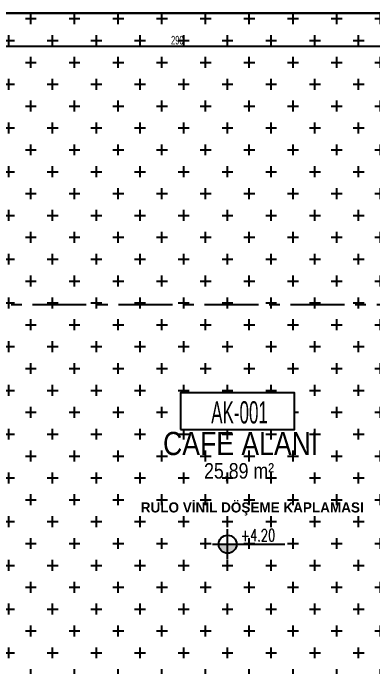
# Model space of a CAD drawing. Header units: millimetres. Extents: x 933584 to 974011, y 4545988 to 4553664.
# Drawn here: x 948753.4 to 948962.5, y 4552129 to 4552508.8 of the extents above; entities that cross this region are included whole.
import ezdxf
from ezdxf.enums import TextEntityAlignment as Align

# ---------------------------------------------------------------- set-up
doc = ezdxf.new("R2010")
doc.units = ezdxf.units.MM
doc.set_wipeout_variables(frame=1)
doc.header["$PDMODE"] = 35
for name, pattern in [('568_AVN_KES_01$0$HIDDEN', [0.375, 0.25, -0.125]), ('CENTER', [2, 1.25, -0.25, 0.25, -0.25]), ('DOT2', [3.175, 0, -3.175])]:
    doc.linetypes.add(name, pattern=pattern)
doc.layers.get('0').update_dxf_attribs({"color": 255})
doc.layers.get('Defpoints').update_dxf_attribs({"color": 8})
for name, color, linetype in [('0-DMS-50', 143, 'Continuous'), ('0-HSL-SLD', 252, 'Continuous'), ('0-LNS-SPL', 13, '568_AVN_KES_01$0$HIDDEN'), ('0-TXT-PBX', 6, 'Continuous'), ('0-TXT-PLV_50', 3, 'Continuous'), ('0-TXT-PTX_50', 8, 'Continuous'), ('0-TXT-XBX_20', 3, 'Continuous')]:
    doc.layers.add(name, color=color, linetype=linetype)
doc.styles.add('Century Gothic_B_3', font='GOTHICB.TTF', dxfattribs={"height": 4})
doc.styles.add('dim_romans_50', font='swissl.ttf', dxfattribs={"width": 0.6, "height": 5})
doc.styles.add('MAHAL YAZISI', font='ARIALN.TTF', dxfattribs={"width": 0.8})
doc.styles.get("Standard").update_dxf_attribs({"font": 'times.ttf'})
doc.styles.add('T_General', font='simplxtw.shx', dxfattribs={"width": 0.7, "height": 200})
doc.dimstyles.new('ONK_dim 1_50', dxfattribs={"dimscale": 5, "dimtxt": 4, "dimasz": 0.5, "dimexe": 0.5, "dimexo": 0.5, "dimgap": 0.2, "dimtad": 1, "dimdec": 1, "dimrnd": 0.5, "dimzin": 9, "dimtxsty": 'dim_romans_50', "dimblk": 'OBLIQUE', "dimcen": 1, "dimclre": 256, "dimclrt": 256, "dimazin": 2, "dimtfac": 1, "dimtdec": 1, "dimtix": 1, "dimtmove": 2, "dimatfit": 3, "dimldrblk": 'OBLIQUE', "dimfxl": 3, "dimfxlon": 1, "dimarcsym": 0})

# ---------------------------------------------------------------- blocks, each defined once
blk = doc.blocks.new('PLV-FNS')
h = blk.add_hatch(color=8)
edge = h.paths.add_edge_path()
edge.add_arc((0, 0), 150, 180, 0)
edge.add_line((150, 0), (-150, 0))
for p, q in [((0, -250), (0, 250)), ((-250, 0), (950, 0))]:
    blk.add_line(p, q)
blk.add_circle((0, 0), 150)
at = {"color": 8, "style": 'T_General', "width": 0.7}
for tag, p in [('INCE', (217, 50)), ('KABA', (217, -250))]:
    blk.add_attdef(tag, p, '', height=200, dxfattribs=at)
blk = doc.blocks.new('MAHAL_KODU')
at = {"layer": '0-TXT-PTX_50'}
for tag, height, p in [('MEKAN_ADI', 0.3, (0, -0.65)), ('ALAN', 0.2, (0, -0.95))]:
    blk.add_attdef(tag, text='', height=height, dxfattribs=at).set_placement(p, align=Align.MIDDLE_CENTER)
at = {"linetype": 'DOT2', "ltscale": 10000}
blk.add_wipeout([(-0.7483, 0.0489), (0.7207, 0.0489), (0.722, -0.4231), (-0.7515, -0.4251)], dxfattribs=at)
at = {"layer": '0-TXT-PBX'}
blk.add_lwpolyline([(-0.7483, -0.4219), (0.7207, -0.4219), (0.7207, 0.0489), (-0.7483, 0.0489)], close=True, dxfattribs=at)
at = {"layer": '0-TXT-PTX_50'}
blk.add_attdef('MAHAL_KODU', text='', height=0.3, dxfattribs=at).set_placement((0, -0.2), align=Align.MIDDLE_CENTER)
blk = doc.blocks.new('_Oblique')
at = {"color": 0, "linetype": 'ByBlock', "lineweight": -2}
blk.add_line((-0.5, -0.5), (0.5, 0.5), dxfattribs=at)
blk = doc.blocks.new('*D1660')
at = {"layer": '0-DMS-50', "lineweight": -2}
for p, q in [((948703.85, 4552501.25), (948703.85, 4552486.97)), ((948993.82, 4552504.47), (948993.82, 4552486.97))]:
    blk.add_line(p, q, dxfattribs=at)
at = {"layer": '0-DMS-50', "color": 0, "lineweight": -2}
blk.add_line((948703.85, 4552489.47), (948993.82, 4552489.47), dxfattribs=at)
at = {"layer": 'Defpoints', "color": 0}
for p in [(948993.82, 4552508.75), (948703.85, 4552503.75), (948993.82, 4552489.47)]:
    blk.add_point(p, dxfattribs=at)
at = {"layer": '0-DMS-50', "color": 0, "linetype": 'ByBlock', "lineweight": -2, "xscale": 2.5, "yscale": 2.5, "zscale": 2.5, "rotation": 180}
blk.add_blockref('_Oblique', (948703.85, 4552489.47), dxfattribs=at)
at = {"layer": '0-DMS-50', "color": 0, "linetype": 'ByBlock', "lineweight": -2, "xscale": 2.5, "yscale": 2.5, "zscale": 2.5}
blk.add_blockref('_Oblique', (948993.82, 4552489.47), dxfattribs=at)
at = {"layer": '0-DMS-50', "insert": (948848.83, 4552492.97), "char_height": 5, "attachment_point": 5, "style": 'dim_romans_50'}
blk.add_mtext('290', dxfattribs=at)
blk = doc.blocks.new('CVBXCBV')
at = {"linetype": 'CENTER', "ltscale": 25}
blk.add_lwpolyline([(937701.09, 4551339.49), (936057.32, 4551339.49)], dxfattribs=at)

msp = doc.modelspace()

# ---------------------------------------------------------------- hatches: boundary and pattern name
at = {"layer": '0-HSL-SLD'}
h = msp.add_hatch(dxfattribs=at)
h.set_pattern_fill('CROSS', color=256, scale=2)
h.set_pattern_definition([(0, (7500, 0), (12.7, 12.7), [6.35, -19.05]), (90, (7503.175, -3.175), (-12.7, 12.7), [6.35, -19.05])])
h.paths.add_polyline_path([(948993.82, 4552508.75), (948703.85, 4552508.75), (948703.85, 4552503.75), (948623.85, 4552503.75), (948623.85, 4552329.75), (948683.85, 4552329.75), (948683.85, 4552212.75), (948623.85, 4552212.75), (948623.85, 4552157.8), (948745.85, 4551990.15), (948752.58, 4551987.67), (948783.08, 4552070.21), (948784.02, 4552069.87), (948785.06, 4552072.68), (949014.87, 4551987.75), (948983.33, 4551902.39), (949296.85, 4551786.53), (949296.85, 4551794.61), (949298.85, 4551794.61), (949298.85, 4552050.19), (949034.68, 4552147.81)])

# ---------------------------------------------------------------- linework, layer by layer
msp.add_lwpolyline([(948993.82, 4552508.75), (948703.85, 4552508.75), (948703.85, 4552503.75), (948623.85, 4552503.75), (948623.85, 4552329.75), (948683.85, 4552329.75), (948683.85, 4552212.75), (948623.85, 4552212.75), (948623.85, 4552157.8), (948745.85, 4551990.15), (948752.58, 4551987.67), (948783.08, 4552070.21), (948784.02, 4552069.87), (948785.06, 4552072.68), (949014.87, 4551987.75), (948983.33, 4551902.39), (949296.85, 4551786.53), (949296.85, 4551794.61), (949298.85, 4551794.61), (949298.85, 4552050.19), (949034.68, 4552147.81), (948993.82, 4552508.75)], close=True, dxfattribs=at)
at = {"layer": '0-LNS-SPL', "linetype": 'ByBlock', "ltscale": 0.5}
msp.add_lwpolyline([(948563.85, 4552503.75), (948703.85, 4552503.75), (948703.85, 4552508.75), (949296.85, 4552508.75), (949296.85, 4552480.75), (949367.85, 4552480.75)], dxfattribs=at)

# ---------------------------------------------------------------- block references
msp.add_blockref('CVBXCBV', (12394.87, 999.89))
at = {"layer": '0-TXT-PLV_50', "xscale": 0.03500000000203726, "yscale": 0.03500000000203726, "zscale": 0.03500000000203726}
msp.add_blockref('PLV-FNS', (948878.02, 4552200.25), dxfattribs=at).add_auto_attribs({'INCE': '+4.20'})

# ---------------------------------------------------------------- texts
at = {"layer": '0-TXT-XBX_20', "color": 0, "insert": (948827.6, 4552224.59), "char_height": 5.8729, "width": 228.8091, "attachment_point": 1, "line_spacing_factor": 0.984502, "style": 'Century Gothic_B_3'}
msp.add_mtext('\\pxql;{\\fFranklin Gothic Book|b1|i0|c162|p34;RULO VİNİL DÖŞEME KAPLAMASI}', dxfattribs=at)

# ---------------------------------------------------------------- dimensions: what is measured, and where the dimension line sits
at = {"layer": '0-DMS-50'}
dim = msp.add_linear_dim(base=(948993.82, 4552489.47), p1=(948703.85, 4552503.75), p2=(948993.82, 4552508.75), angle=180, dimstyle='ONK_dim 1_50', dxfattribs=at)
dim.commit()
dim.dimension.update_dxf_attribs({"geometry": '*D1660', "text_midpoint": (948848.83, 4552492.97)})

# ---------------------------------------------------------------- next in the draw order: block references
ref = msp.add_blockref('MAHAL_KODU', (948884.44, 4552285.98), dxfattribs=dict(xscale=45, yscale=45, zscale=1.2))
ref.add_attrib('MAHAL_KODU', 'AK-001', dxfattribs={"layer": '0-TXT-PTX_50', "height": 12.937, "style": 'MAHAL YAZISI', "width": 0.666667}).set_placement((948885, 4552276.86), align=Align.MIDDLE_CENTER)
ref.add_attrib('MEKAN_ADI', 'CAFE ALANI', dxfattribs={"layer": '0-TXT-PTX_50', "height": 13.5, "style": 'MAHAL YAZISI'}).set_placement((948885.66, 4552258.77), align=Align.MIDDLE_CENTER)
ref.add_attrib('ALAN', '25,89 m²', dxfattribs={"layer": '0-TXT-PTX_50', "height": 9, "style": 'MAHAL YAZISI'}).set_placement((948884.73, 4552242.88), align=Align.MIDDLE_CENTER)

doc.saveas('drawing.dxf')
